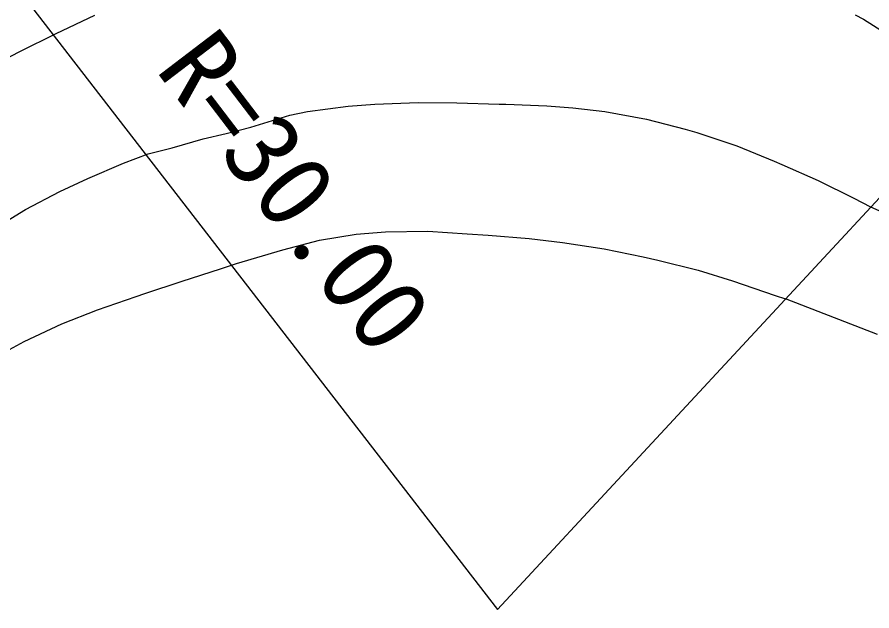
# Model space of a CAD drawing. Units: millimetres, scale not verified. Extents: x 40000 to 680000, y 20000 to 380000.
# Drawn here: x 135196 to 155636, y 260692 to 274896 of the extents above; entities that cross this region are included whole.
import ezdxf
from ezdxf.enums import TextEntityAlignment as Align

# ---------------------------------------------------------------- set-up
doc = ezdxf.new("R2010")
doc.units = ezdxf.units.MM
doc.header["$LTSCALE"] = 1000
for name, color, linetype, lineweight in [('M-BGD', 7, 'Continuous', 25), ('M-BMK-SRVR', 3, 'Continuous', 25), ('M-STR-HTXT', 7, 'Continuous', 13)]:
    doc.layers.add(name, color=color, linetype=linetype, lineweight=lineweight)
doc.styles.add('ＭＳ ゴシック', font='')
doc.styles.get('ＭＳ ゴシック').set_extended_font_data('MS Gothic')

msp = doc.modelspace()

# ---------------------------------------------------------------- linework, layer by layer
at = {"layer": 'M-BGD'}
msp.add_line((155771, 267307), (153569, 268154), dxfattribs=at)
for points in [[(136128, 274504), (137056, 274941)], [(155237, 274953), (155432, 274842), (156304, 274293)], [(125629, 267730), (126375, 268340), (127132, 268936), (127900, 269518), (128679, 270085), (129468, 270638), (130268, 271175), (131078, 271697), (131897, 272204), (132725, 272696), (133563, 273172), (134410, 273632), (135265, 274076), (136128, 274504)], [(138329, 271625), (138906, 271771), (139648, 271987), (140194, 272111), (140785, 272264), (141715, 272551), (142139, 272641), (143115, 272766), (143748, 272810), (144788, 272849), (145711, 272843), (146724, 272815), (146881, 272810), (147864, 272770), (148489, 272726), (149251, 272641), (150243, 272453), (151171, 272212), (151453, 272133), (152407, 271818), (153302, 271448), (153485, 271371), (154355, 270984), (155202, 270561), (155601, 270355)], [(128339, 264682), (129041, 265398), (129355, 265698), (130120, 266386), (130839, 266970), (131471, 267476), (132265, 268116), (133008, 268692), (133419, 269000), (134216, 269566), (134519, 269762), (135398, 270294), (136221, 270723), (136890, 271032), (137740, 271399), (138329, 271625)], [(155601, 270355), (156545, 269944)], [(140446, 269000), (141548, 269331), (142424, 269562), (143302, 269707), (144002, 269762), (145018, 269772), (145956, 269713), (146457, 269678), (147445, 269603), (148235, 269508), (149237, 269353), (150169, 269165), (150521, 269085), (151482, 268844), (152306, 268589), (153323, 268239), (153569, 268154)], [(129778, 262735), (130592, 263489), (131238, 264068), (131556, 264344), (132316, 264993), (133080, 265614), (133856, 266210), (134096, 266376), (134924, 266899), (135366, 267138), (136268, 267556), (137119, 267892), (138045, 268214), (138252, 268283), (139146, 268582), (140057, 268876), (140446, 269000)]]:
    msp.add_lwpolyline(points, dxfattribs=at)
at = {"layer": 'M-BMK-SRVR'}
msp.add_lwpolyline([(128307, 284499), (146684, 260724), (167011, 282642)], dxfattribs=at)
at = {"layer": 'M-STR-HTXT'}
msp.add_open_spline([(141023, 251060), (142649, 251308), (143155, 251351), (144530, 251432), (146767, 251564), (148044, 251523), (150264, 251216), (153137, 250818), (154741, 250463), (157513, 249611), (160085, 248820), (161436, 248093), (163842, 246888), (166811, 245401), (168223, 244119), (171087, 242439), (172561, 241573), (173340, 240994), (174892, 240275), (177378, 239122), (178794, 238503), (181401, 237660), (183560, 236962), (184806, 236677), (187027, 236217), (188766, 235857), (189751, 235706), (191511, 235469), (194636, 235048), (196399, 234896), (199544, 234658), (204003, 234319), (206514, 234298), (210986, 234252), (216850, 234191), (220141, 234273), (225997, 234603), (232717, 234983), (236476, 235311), (243173, 235983), (245194, 236186), (246346, 236188), (248339, 236578), (251189, 237136), (252768, 237563), (255534, 238444), (259645, 239754), (261812, 240888), (265732, 242691), (271646, 245411), (274812, 247263), (280392, 250616), (290913, 256939), (296151, 261541), (306771, 267697), (309227, 269121), (310702, 269759), (313349, 270786), (317183, 272273), (319461, 272930), (323546, 273410), (327703, 273898), (330079, 273932), (334257, 273694), (339859, 273374), (342975, 272875), (348539, 272152), (366357, 269836), (372482, 267571), (393417, 262053)], degree=3, knots=[0, 0, 0, 0, 1, 1, 1, 2, 2, 2, 3, 3, 3, 4, 4, 4, 5, 5, 5, 6, 6, 6, 7, 7, 7, 8, 8, 8, 9, 9, 9, 10, 10, 10, 11, 11, 11, 12, 12, 12, 13, 13, 13, 14, 14, 14, 15, 15, 15, 16, 16, 16, 17, 17, 17, 18, 18, 18, 19, 19, 19, 20, 20, 20, 21, 21, 21, 22, 22, 22, 23, 23, 23, 23], dxfattribs=at)

# ---------------------------------------------------------------- texts
at = {"layer": 'M-BMK-SRVR', "style": 'ＭＳ ゴシック'}
msp.add_text('R=30.00', height=1833, rotation=307.34, dxfattribs=at).set_placement((140691, 269843), align=Align.BOTTOM_CENTER)

doc.saveas('drawing.dxf')
